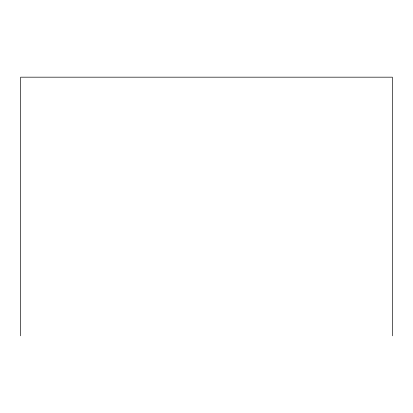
<?xml version="1.0" encoding="UTF-8"?>
<svg xmlns="http://www.w3.org/2000/svg" width="413" height="413" viewBox="0 0 413 413"><rect width="100%" height="100%" fill="white"/><g stroke="black" fill="none" stroke-linecap="round" stroke-linejoin="round"><path stroke-width="0.62" d="M392.35 335.821L392.35 77.179L20.65 77.179L20.65 335.821"/></g></svg>
